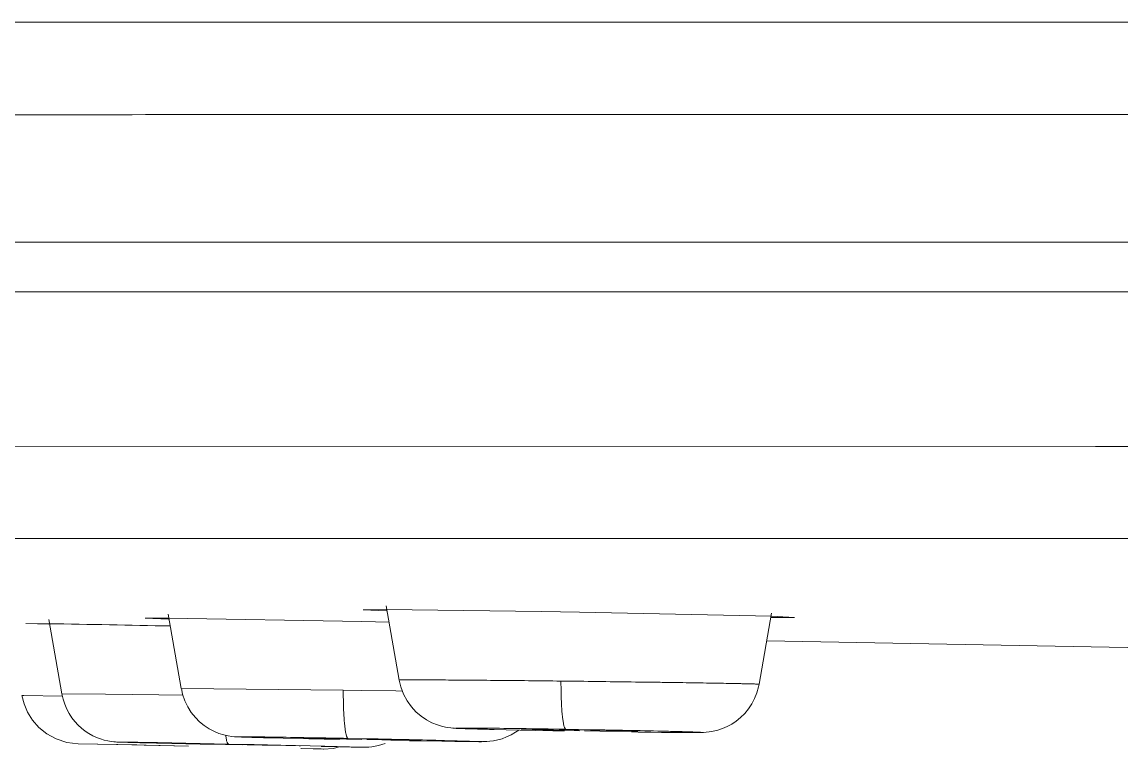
# Model space of a CAD drawing. Header units: millimetres. Extents: x 6110 to 6704, y -2661 to -1821.
# Drawn here: x 6478.3 to 6480.657, y -2151.171 to -2149.613 of the extents above; entities that cross this region are included whole.
import ezdxf

# ---------------------------------------------------------------- set-up
doc = ezdxf.new("R2010")
doc.units = ezdxf.units.MM
doc.header["$LTSCALE"] = 0.1
doc.layers.get('0').update_dxf_attribs({"lineweight": 15})

msp = doc.modelspace()

# ---------------------------------------------------------------- linework, layer by layer
for p, q in [((6492.2779, -2149.613), (6474.7672, -2149.6131)), ((6492.2683, -2150.085), (6478.1674, -2150.085)), ((6470.9189, -2150.1913), (6519.206, -2150.1913)), ((6480.6021, -2150.5227), (6478.1821, -2150.5223)), ((6480.6527, -2150.5227), (6480.6021, -2150.5227)), ((6480.9915, -2150.5228), (6480.6527, -2150.5227)), ((6478.0763, -2150.7196), (6478.5605, -2150.7197)), ((6478.5605, -2150.7197), (6478.6463, -2150.7197)), ((6478.6463, -2150.7197), (6478.6861, -2150.7197)), ((6478.6861, -2150.7197), (6478.7723, -2150.7197)), ((6478.7723, -2150.7197), (6478.7838, -2150.7197)), ((6478.7838, -2150.7197), (6478.8117, -2150.7197)), ((6478.8117, -2150.7197), (6478.8965, -2150.7197)), ((6478.8965, -2150.7197), (6479.0274, -2150.7197)), ((6479.0274, -2150.7197), (6479.1461, -2150.7198)), ((6479.1461, -2150.7198), (6479.197, -2150.7198)), ((6479.197, -2150.7198), (6479.2322, -2150.7198)), ((6479.2322, -2150.7198), (6479.266, -2150.7198)), ((6479.266, -2150.7198), (6480.6567, -2150.72)), ((6480.6567, -2150.72), (6480.7302, -2150.72)), ((6478.6417, -2151.0417), (6478.6136, -2150.8823)), ((6479.0807, -2150.8724), (6479.0315, -2150.873)), ((6479.0315, -2150.873), (6479.0816, -2150.8752)), ((6479.1088, -2151.0232), (6479.0807, -2150.8643)), ((6479.4139, -2150.8765), (6479.0807, -2150.8724)), ((6479.4956, -2150.8779), (6479.4139, -2150.8765)), ((6479.9077, -2150.8866), (6479.4956, -2150.8779)), ((6479.8808, -2151.0322), (6479.9076, -2150.8802)), ((6478.3575, -2150.9025), (6478.3081, -2150.9019)), ((6478.3081, -2150.9019), (6478.3578, -2150.9034)), ((6478.3855, -2151.0529), (6478.3573, -2150.8932)), ((6478.6137, -2150.891), (6478.5644, -2150.8909)), ((6478.5644, -2150.8909), (6478.6143, -2150.8928)), ((6479.0287, -2150.898), (6478.6137, -2150.891)), ((6479.0871, -2150.8991), (6479.0287, -2150.898)), ((6479.9074, -2150.8895), (6479.9569, -2150.8889)), ((6479.9569, -2150.8889), (6479.9077, -2150.8866)), ((6479.8973, -2150.9391), (6480.7457, -2150.9547)), ((6479.4956, -2151.0259), (6479.4558, -2151.0255)), ((6478.9891, -2151.0451), (6478.6418, -2151.0416)), ((6479.0287, -2151.0456), (6478.9891, -2151.0451)), ((6479.1016, -2151.0466), (6479.0287, -2151.0456)), ((6479.116, -2151.0468), (6479.1016, -2151.0466)), ((6478.3041, -2151.0566), (6478.3001, -2151.0566)), ((6478.3859, -2151.0578), (6478.3041, -2151.0566)), ((6478.4791, -2151.0538), (6478.3856, -2151.0529)), ((6478.5932, -2151.0553), (6478.4791, -2151.0538)), ((6478.6451, -2151.056), (6478.5932, -2151.0553)), ((6478.7682, -2151.1453), (6478.7747, -2151.1455)), ((6478.7747, -2151.1455), (6478.7927, -2151.1461)), ((6479.2475, -2151.1274), (6479.2593, -2151.1278)), ((6479.2593, -2151.1278), (6479.2738, -2151.1282)), ((6479.2738, -2151.1282), (6479.2915, -2151.1287)), ((6479.2915, -2151.1287), (6479.3129, -2151.1292)), ((6479.3129, -2151.1292), (6479.3384, -2151.1298)), ((6479.3384, -2151.1298), (6479.3681, -2151.1304)), ((6479.3681, -2151.1304), (6479.4015, -2151.1311)), ((6479.3733, -2151.1288), (6479.3706, -2151.1289)), ((6479.3706, -2151.1289), (6479.4635, -2151.1313)), ((6479.4522, -2151.1295), (6479.3733, -2151.1288)), ((6479.4015, -2151.1311), (6479.4382, -2151.1318)), ((6479.4382, -2151.1318), (6479.4635, -2151.1323)), ((6479.4845, -2151.13), (6479.4522, -2151.1295)), ((6479.4635, -2151.1313), (6479.4956, -2151.1319)), ((6479.4664, -2151.1288), (6479.5217, -2151.1297)), ((6479.4956, -2151.1302), (6479.4845, -2151.13)), ((6479.5192, -2151.1306), (6479.4956, -2151.1302)), ((6479.5067, -2151.1321), (6479.539, -2151.1326)), ((6479.6206, -2151.1332), (6479.5192, -2151.1306)), ((6479.539, -2151.1326), (6479.6076, -2151.1333)), ((6479.6076, -2151.1333), (6479.6179, -2151.1333)), ((6479.6179, -2151.1333), (6479.6206, -2151.1332)), ((6479.6483, -2151.1351), (6479.6723, -2151.1354)), ((6479.6723, -2151.1354), (6479.6933, -2151.1356)), ((6479.6933, -2151.1356), (6479.7112, -2151.1358)), ((6479.7112, -2151.1358), (6479.7261, -2151.1359)), ((6479.7261, -2151.1359), (6479.7381, -2151.1359)), ((6479.7381, -2151.1359), (6479.7475, -2151.1359)), ((6478.3962, -2151.157), (6478.4204, -2151.1599)), ((6478.5024, -2151.1616), (6478.4205, -2151.1599)), ((6478.4205, -2151.1599), (6478.5057, -2151.1617)), ((6478.5464, -2151.1625), (6478.5024, -2151.1616)), ((6478.5057, -2151.1617), (6478.6574, -2151.1649)), ((6478.5086, -2151.1563), (6478.5152, -2151.1565)), ((6478.5152, -2151.1565), (6478.5584, -2151.1576)), ((6478.5584, -2151.1576), (6478.6824, -2151.1605)), ((6478.562, -2151.1629), (6478.6574, -2151.1649)), ((6478.591, -2151.1575), (6478.7429, -2151.1605)), ((6478.6503, -2151.1591), (6478.6475, -2151.1591)), ((6478.6475, -2151.1591), (6478.7396, -2151.1613)), ((6478.7295, -2151.1606), (6478.6503, -2151.1591)), ((6478.6824, -2151.1605), (6478.7364, -2151.1616)), ((6478.7619, -2151.1612), (6478.7295, -2151.1606)), ((6478.7364, -2151.1616), (6478.7395, -2151.1617)), ((6478.7396, -2151.1613), (6478.7725, -2151.162)), ((6478.7429, -2151.1605), (6478.7982, -2151.1617)), ((6478.7724, -2151.1614), (6478.7619, -2151.1612)), ((6478.7951, -2151.1619), (6478.7724, -2151.1614)), ((6478.783, -2151.1622), (6478.8154, -2151.1629)), ((6478.7927, -2151.1461), (6478.8177, -2151.1468)), ((6478.834, -2151.1628), (6478.7951, -2151.1619)), ((6478.7982, -2151.1617), (6478.8553, -2151.1629)), ((6478.8154, -2151.1629), (6478.8667, -2151.1639)), ((6478.8177, -2151.1468), (6478.8602, -2151.1478)), ((6478.8974, -2151.1643), (6478.834, -2151.1628)), ((6478.8553, -2151.1629), (6478.9498, -2151.165)), ((6478.8602, -2151.1478), (6478.9152, -2151.149)), ((6478.8667, -2151.1639), (6478.8947, -2151.1643)), ((6478.8947, -2151.1643), (6478.8974, -2151.1643)), ((6478.9064, -2151.1476), (6478.9037, -2151.1477)), ((6478.9037, -2151.1477), (6478.9961, -2151.15)), ((6478.9856, -2151.1487), (6478.9064, -2151.1476)), ((6478.9152, -2151.149), (6478.9807, -2151.1504)), ((6478.9416, -2151.1657), (6478.9826, -2151.1665)), ((6478.9833, -2151.1665), (6478.9472, -2151.1658)), ((6478.9498, -2151.165), (6479.0289, -2151.1672)), ((6478.9673, -2151.1697), (6478.9813, -2151.1665)), ((6478.9826, -2151.1665), (6479.0062, -2151.1669)), ((6479.0179, -2151.1493), (6478.9856, -2151.1487)), ((6478.9961, -2151.15), (6479.0287, -2151.1507)), ((6478.9993, -2151.1483), (6479.0546, -2151.1494)), ((6479.0062, -2151.1669), (6479.022, -2151.1671)), ((6479.0287, -2151.1495), (6479.0179, -2151.1493)), ((6479.022, -2151.1671), (6479.0295, -2151.1672)), ((6479.0517, -2151.15), (6479.0287, -2151.1495)), ((6479.0295, -2151.1672), (6479.0331, -2151.1672)), ((6479.0395, -2151.1509), (6479.0718, -2151.1515)), ((6479.1537, -2151.1526), (6479.0517, -2151.15)), ((6479.123, -2151.1523), (6479.1509, -2151.1526)), ((6479.1312, -2151.1533), (6479.1564, -2151.1537)), ((6479.1509, -2151.1526), (6479.1537, -2151.1526)), ((6479.1564, -2151.1537), (6479.2007, -2151.1544)), ((6479.2007, -2151.1544), (6479.2281, -2151.1548)), ((6479.2825, -2151.1553), (6479.2038, -2151.1544)), ((6479.2062, -2151.1527), (6479.2872, -2151.1551)), ((6479.2281, -2151.1548), (6479.2565, -2151.1552)), ((6479.2565, -2151.1552), (6479.2719, -2151.1553)), ((6479.2719, -2151.1553), (6479.2796, -2151.1554)), ((6479.2796, -2151.1554), (6479.2857, -2151.1554)), ((6478.9242, -2151.1706), (6478.8978, -2151.17)), ((6478.8998, -2151.1701), (6478.9413, -2151.171)), ((6478.9405, -2151.1709), (6478.9242, -2151.1706)), ((6478.9462, -2151.1711), (6478.9405, -2151.1709)), ((6478.9413, -2151.171), (6478.9462, -2151.1711)), ((6478.9463, -2151.1711), (6478.9673, -2151.1697))]:
    msp.add_line(p, q)
for points in [[(6479.1088, -2151.0232), (6479.1124, -2151.038), (6479.1183, -2151.0536), (6479.126, -2151.0678), (6479.135, -2151.0804), (6479.145, -2151.0913), (6479.1558, -2151.1006), (6479.1672, -2151.1084), (6479.1789, -2151.1147), (6479.1908, -2151.1195), (6479.2019, -2151.1229), (6479.2116, -2151.1249), (6479.2194, -2151.1259), (6479.2242, -2151.1264), (6479.2276, -2151.1266), (6479.2309, -2151.1268), (6479.2342, -2151.1269), (6479.2381, -2151.1271), (6479.2475, -2151.1274)], [(6478.6418, -2151.0416), (6478.6445, -2151.0533), (6478.6493, -2151.0675), (6478.6557, -2151.0807), (6478.6632, -2151.0926), (6478.6718, -2151.1033), (6478.681, -2151.1126), (6478.6909, -2151.1207), (6478.7012, -2151.1275), (6478.7118, -2151.1331), (6478.7223, -2151.1375), (6478.7329, -2151.1408), (6478.7425, -2151.1429), (6478.7499, -2151.1441), (6478.7555, -2151.1447), (6478.7587, -2151.1449), (6478.7609, -2151.145), (6478.7632, -2151.1451), (6478.7682, -2151.1453)], [(6479.7475, -2151.1359), (6479.7514, -2151.1358), (6479.7549, -2151.1358), (6479.7581, -2151.1357), (6479.7618, -2151.1356), (6479.767, -2151.1352), (6479.7736, -2151.1345), (6479.7825, -2151.1331), (6479.7924, -2151.1306), (6479.8022, -2151.1274), (6479.8121, -2151.1231), (6479.8221, -2151.1177), (6479.8318, -2151.1112), (6479.8412, -2151.1035), (6479.85, -2151.0947), (6479.8581, -2151.085), (6479.8652, -2151.0744), (6479.8711, -2151.063), (6479.876, -2151.0509), (6479.8796, -2151.0381), (6479.8808, -2151.0322)], [(6478.3, -2151.0563), (6478.3046, -2151.0743), (6478.312, -2151.092), (6478.3226, -2151.1091), (6478.3364, -2151.1249), (6478.3534, -2151.1386)], [(6478.3856, -2151.0529), (6478.3881, -2151.0641), (6478.3916, -2151.0751), (6478.396, -2151.0854), (6478.4012, -2151.095), (6478.4071, -2151.104), (6478.4136, -2151.1123), (6478.4206, -2151.1199), (6478.428, -2151.1267), (6478.4357, -2151.1327), (6478.4437, -2151.138), (6478.4518, -2151.1425), (6478.46, -2151.1464), (6478.4682, -2151.1495), (6478.4763, -2151.152), (6478.484, -2151.1538), (6478.491, -2151.155), (6478.4969, -2151.1557), (6478.5008, -2151.156), (6478.5035, -2151.1561), (6478.5054, -2151.1562), (6478.5086, -2151.1563)], [(6478.3534, -2151.1386), (6478.3734, -2151.1495), (6478.3962, -2151.157)], [(6479.3202, -2151.1517), (6479.3296, -2151.149), (6479.3394, -2151.1453), (6479.3492, -2151.1407), (6479.3586, -2151.1351), (6479.3653, -2151.1304)], [(6479.6072, -2151.1346), (6479.6216, -2151.1348), (6479.6483, -2151.1351)], [(6479.0331, -2151.1672), (6479.0352, -2151.1672), (6479.0389, -2151.1671), (6479.0438, -2151.1668), (6479.0502, -2151.1662), (6479.0574, -2151.165), (6479.0644, -2151.1635), (6479.0716, -2151.1615), (6479.0788, -2151.159)], [(6479.2857, -2151.1554), (6479.2882, -2151.1553), (6479.2907, -2151.1553), (6479.2934, -2151.1552), (6479.2972, -2151.1551), (6479.3036, -2151.1546), (6479.3115, -2151.1535), (6479.3202, -2151.1517)]]:
    msp.add_lwpolyline(points)
for centre, radius, start, end in [((6476.8102, -2238.9658), 88.0769, 88.823953, 88.993433), ((6480.5396, -2151.0246), 1.0837, 180.0482, 181.5147), ((6480.0809, -2151.0471), 1.0918, 179.8933, 181.3508), ((6478.2386, -2190.331), 39.19, 88.8879, 89.11005), ((6479.0181, -2177.4344), 26.3095, 89.02381, 89.35458), ((6478.9466, -2183.1462), 32.0217, 88.69962, 88.97098), ((6478.1012, -2198.7401), 47.6002, 88.66987, 88.85236), ((6479.3632, -2134.9211), 16.233, 268.97139, 269.15221)]:
    msp.add_arc(centre, radius, start, end)
for points, knots in [([(6470.9588, -2149.8123), (6471.0204, -2149.8151), (6471.1166, -2149.8184), (6471.2521, -2149.8189), (6471.3714, -2149.817), (6471.51, -2149.8143), (6471.6742, -2149.8119), (6471.8713, -2149.8104), (6472.1095, -2149.8101), (6472.3975, -2149.8106), (6472.7443, -2149.8114), (6473.157, -2149.8118), (6473.8513, -2149.8122), (6474.8971, -2149.8125), (6476.0559, -2149.8127), (6477.1092, -2149.8125), (6477.9789, -2149.812), (6478.8908, -2149.8114), (6479.8366, -2149.811), (6480.8092, -2149.811), (6481.8028, -2149.8113), (6482.813, -2149.812), (6483.8361, -2149.8126), (6484.8695, -2149.8128), (6485.911, -2149.8125), (6486.9587, -2149.8121), (6488.3647, -2149.812), (6490.1302, -2149.8121), (6491.5446, -2149.8123), (6492.2534, -2149.8125)], [0, 0, 0, 0, 0.008693, 0.013563, 0.019077, 0.025498, 0.033098, 0.042221, 0.053265, 0.066647, 0.082803, 0.102116, 0.124783, 0.180626, 0.249442, 0.288037, 0.329006, 0.371968, 0.416503, 0.462256, 0.508988, 0.556479, 0.60457, 0.653132, 0.702062, 0.751286, 0.800738, 0.900141, 1, 1, 1, 1]), ([(6479.4558, -2151.0255), (6479.4325, -2151.0252), (6479.3873, -2151.0247), (6479.3318, -2151.0242), (6479.2898, -2151.0238), (6479.2608, -2151.0236), (6479.2338, -2151.0234), (6479.209, -2151.0232), (6479.1866, -2151.023), (6479.1669, -2151.0229), (6479.1499, -2151.0229), (6479.1376, -2151.0228), (6479.1291, -2151.0229), (6479.1239, -2151.0229), (6479.1195, -2151.0229), (6479.1158, -2151.0229), (6479.1133, -2151.023), (6479.1116, -2151.023), (6479.1107, -2151.023), (6479.1099, -2151.0231), (6479.1094, -2151.0231), (6479.1091, -2151.0231), (6479.1089, -2151.0231), (6479.1088, -2151.0232)], [0, 0, 0, 0, 0.201444, 0.391249, 0.480048, 0.563894, 0.642055, 0.713802, 0.778412, 0.83536, 0.884345, 0.925075, 0.942252, 0.957257, 0.970055, 0.98062, 0.988922, 0.992217, 0.994935, 0.997075, 0.998633, 0.999606, 1, 1, 1, 1]), ([(6479.8808, -2151.0322), (6479.8808, -2151.0322), (6479.8806, -2151.0322), (6479.8803, -2151.0321), (6479.8797, -2151.0321), (6479.8788, -2151.032), (6479.8778, -2151.032), (6479.8759, -2151.0319), (6479.873, -2151.0318), (6479.8688, -2151.0317), (6479.8638, -2151.0315), (6479.8578, -2151.0314), (6479.851, -2151.0312), (6479.8434, -2151.0311), (6479.8315, -2151.0308), (6479.8147, -2151.0305), (6479.7922, -2151.0301), (6479.7669, -2151.0296), (6479.739, -2151.0292), (6479.7088, -2151.0287), (6479.6765, -2151.0283), (6479.6302, -2151.0277), (6479.5697, -2151.0269), (6479.5206, -2151.0263), (6479.4956, -2151.0259)], [0, 0, 0, 0, 0.000356, 0.001305, 0.002857, 0.005011, 0.007765, 0.011116, 0.019592, 0.030413, 0.04355, 0.058975, 0.07666, 0.096578, 0.118685, 0.169201, 0.227649, 0.29347, 0.36609, 0.444818, 0.528903, 0.617593, 0.805396, 1, 1, 1, 1]), ([(6478.9993, -2151.1484), (6478.9986, -2151.1483), (6478.9976, -2151.1472), (6478.9967, -2151.1455), (6478.9955, -2151.1421), (6478.9942, -2151.1363), (6478.9921, -2151.1231), (6478.9904, -2151.1016), (6478.9896, -2151.0831), (6478.9894, -2151.0729)], [0, 0, 0, 0, 0.026907, 0.049418, 0.079339, 0.163468, 0.28004, 0.600188, 1, 1, 1, 1]), ([(6479.4664, -2151.1288), (6479.4657, -2151.1287), (6479.4647, -2151.1276), (6479.4638, -2151.1258), (6479.4625, -2151.1225), (6479.4612, -2151.1167), (6479.4591, -2151.1034), (6479.4573, -2151.082), (6479.4565, -2151.0635), (6479.4562, -2151.0532)], [0, 0, 0, 0, 0.027255, 0.049947, 0.080025, 0.164369, 0.281011, 0.600875, 1, 1, 1, 1]), ([(6478.7429, -2151.1606), (6478.7423, -2151.1605), (6478.7413, -2151.1595), (6478.7405, -2151.1579), (6478.7393, -2151.1549), (6478.7381, -2151.1497), (6478.7373, -2151.1451), (6478.7369, -2151.1424)], [0, 0, 0, 0, 0.09789, 0.178334, 0.284866, 0.583995, 1, 1, 1, 1]), ([(6478.8443, -2151.1474), (6478.8326, -2151.1471), (6478.8162, -2151.1467), (6478.796, -2151.1462), (6478.7842, -2151.1458), (6478.775, -2151.1455), (6478.7689, -2151.1453), (6478.7654, -2151.1452), (6478.764, -2151.1451), (6478.7631, -2151.145), (6478.7627, -2151.145), (6478.7625, -2151.145), (6478.7624, -2151.1449), (6478.7627, -2151.1449), (6478.7629, -2151.1448), (6478.7635, -2151.1448), (6478.7641, -2151.1448), (6478.7649, -2151.1448), (6478.7664, -2151.1448), (6478.7686, -2151.1448), (6478.7718, -2151.1448), (6478.7774, -2151.1448), (6478.7859, -2151.1449), (6478.798, -2151.145), (6478.8188, -2151.1453), (6478.8355, -2151.1455), (6478.8473, -2151.1457)], [0, 0, 0, 0, 0.209619, 0.294599, 0.36523, 0.420792, 0.460566, 0.474322, 0.483951, 0.48722, 0.489463, 0.490682, 0.490937, 0.491808, 0.493695, 0.496605, 0.500539, 0.505498, 0.51148, 0.526513, 0.545619, 0.568722, 0.626578, 0.699388, 0.786461, 1, 1, 1, 1]), ([(6479.3117, -2151.1292), (6479.3, -2151.1289), (6479.2837, -2151.1285), (6479.2633, -2151.1279), (6479.2516, -2151.1276), (6479.2433, -2151.1273), (6479.238, -2151.127), (6479.2351, -2151.1269), (6479.2327, -2151.1268), (6479.2313, -2151.1267), (6479.2304, -2151.1266), (6479.23, -2151.1265), (6479.2298, -2151.1265), (6479.2297, -2151.1264), (6479.23, -2151.1264), (6479.2302, -2151.1263), (6479.2307, -2151.1263), (6479.2317, -2151.1263), (6479.2334, -2151.1262), (6479.2359, -2151.1262), (6479.239, -2151.1261), (6479.2446, -2151.1261), (6479.2531, -2151.1261), (6479.2652, -2151.1262), (6479.2859, -2151.1263), (6479.3026, -2151.1265), (6479.3145, -2151.1266)], [0, 0, 0, 0, 0.209759, 0.294824, 0.365551, 0.421218, 0.44318, 0.461107, 0.474924, 0.484618, 0.487923, 0.490204, 0.491468, 0.491811, 0.492676, 0.494544, 0.497432, 0.501341, 0.512227, 0.527204, 0.546252, 0.569297, 0.627033, 0.699725, 0.786682, 1, 1, 1, 1]), ([(6479.6733, -2151.1328), (6479.685, -2151.1331), (6479.7014, -2151.1335), (6479.7218, -2151.134), (6479.7335, -2151.1344), (6479.7418, -2151.1347), (6479.7472, -2151.1349), (6479.7502, -2151.135), (6479.7525, -2151.1352), (6479.754, -2151.1353), (6479.7548, -2151.1353), (6479.7552, -2151.1354), (6479.7555, -2151.1354), (6479.7556, -2151.1355), (6479.7553, -2151.1356), (6479.7551, -2151.1356), (6479.7546, -2151.1356), (6479.7536, -2151.1357), (6479.752, -2151.1357), (6479.7483, -2151.1358), (6479.7419, -2151.1358), (6479.7324, -2151.1358), (6479.7203, -2151.1358), (6479.6997, -2151.1356), (6479.683, -2151.1355), (6479.6712, -2151.1354)], [0, 0, 0, 0, 0.210175, 0.295487, 0.36648, 0.422426, 0.444529, 0.462597, 0.476555, 0.48639, 0.489765, 0.492115, 0.493448, 0.493837, 0.494637, 0.496436, 0.499255, 0.503096, 0.513847, 0.52869, 0.57052, 0.627999, 0.700439, 0.787147, 1, 1, 1, 1]), ([(6478.5877, -2151.1583), (6478.5761, -2151.158), (6478.5559, -2151.1576), (6478.5323, -2151.157), (6478.5187, -2151.1566), (6478.5116, -2151.1564), (6478.5086, -2151.1563), (6478.5053, -2151.1561), (6478.5093, -2151.1561), (6478.5124, -2151.1562), (6478.5201, -2151.1563), (6478.5341, -2151.1565), (6478.5584, -2151.1569), (6478.5791, -2151.1573), (6478.591, -2151.1575)], [0, 0, 0, 0, 0.209543, 0.365049, 0.42055, 0.460256, 0.483563, 0.490384, 0.500029, 0.526071, 0.568353, 0.626283, 0.786317, 1, 1, 1, 1])]:
    msp.add_open_spline(points, degree=3, knots=knots)

doc.saveas('drawing.dxf')
